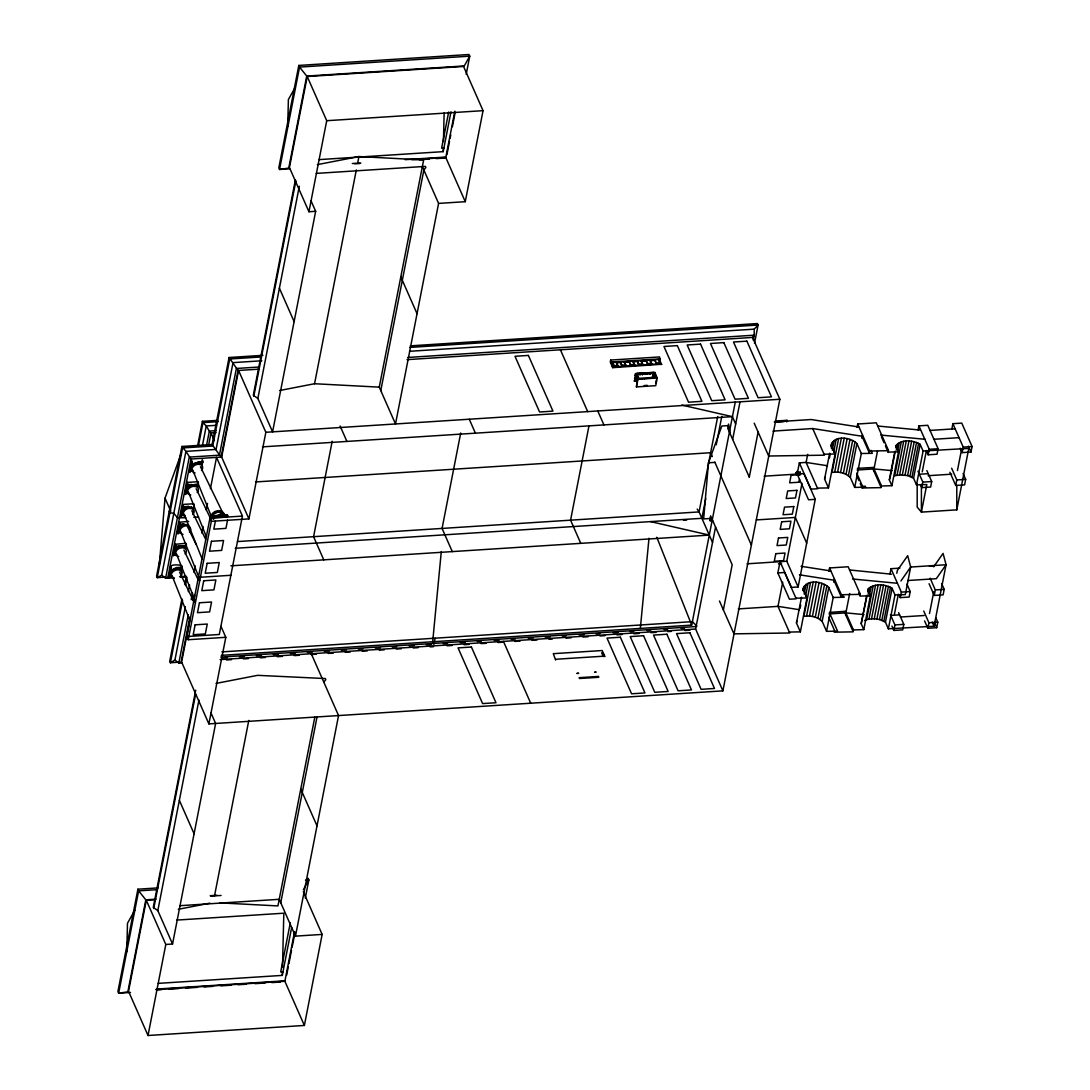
<?xml version="1.0" encoding="UTF-8"?>
<svg xmlns="http://www.w3.org/2000/svg" width="1090" height="1090" viewBox="0 0 1090 1090"><rect width="100%" height="100%" fill="white"/><g stroke="black" fill="none" stroke-linecap="round" stroke-linejoin="round"><path stroke-width="1.5" d="M917.18 483.851L917.18 507.095L921.404 512.123L956.788 509.848L968.792 448.399L923.107 451.001L920.178 444.352C913.311 440.088 901.198 438.752 895.925 445.919L898.528 451.791L891.906 485.677L881.551 486.017L874.017 468.932L877.477 451.178M921.418 484.314L921.404 512.123L926.8 484.546L916.486 484.873L913.556 478.238L907.602 475.581L899.631 474.927L894.699 475.771L901.307 441.9M956.788 509.848L956.788 485.309M171.321 568.285L170.789 567.072L169.154 577.904A2.439 0.749 86.3 0 1 168.827 577.032C168.419 573.245 170.217 579.321 172.288 576.855M176.594 554.824C174.495 557.385 172.738 551.186 173.133 555.001A2.439 0.749 86.3 0 0 173.46 555.873L175.081 545.027L175.626 546.24L180.995 545.899A5.654 4.101 -23.8 0 0 175.504 548.924A5.654 4.101 -23.8 0 0 175.735 553.611M180.899 532.792L178.215 532.969L177.67 531.756L179.387 522.996L179.932 524.208L183.951 523.949M181.621 515.556L182.793 505.569L181.076 514.344L181.621 515.556L184.305 515.379M185.927 493.511L187.099 483.538L185.382 492.312L185.927 493.511L188.611 493.348M190.232 471.48L191.404 461.506L191.935 462.719L189.933 472.433A2.534 0.79 86.3 0 1 189.565 471.725L189.742 469.967A2.439 0.749 86.3 0 1 190.11 470.676L192.903 471.302M214.784 517.355L227.401 516.551L227.565 515.447L214.103 516.306L227.619 515.911M126.781 951.829L127.489 923.257L134.792 910.273M287.733 126.386L288.387 99.49L294.886 87.949M158.241 983.371L282.283 975.4L282.365 972.035M282.501 966.994L283.822 913.202L176.771 920.083M319.138 159.617L443.194 151.646L443.276 148.281M443.439 141.564L444.148 112.979M636.792 374.497L637.486 373.461L638.508 374.074M640.988 374.088C639.68 371.445 638.481 376.186 640.838 374.074M644.19 373.856C647.092 376.009 644.49 370.723 644.435 374.347M648.441 373.611L647.474 374.347L646.67 373.693M650.839 373.08L649.654 373.979L649.504 372.862M651.725 373.57L653.169 372.63L653.36 375.178M635.879 380.764C632.759 378.53 636.124 383.598 635.307 379.947M636.901 375.423L635.17 375.818M798.888 482.23L789.623 482.829L791.108 475.24L800.387 474.641L800.292 472.283L799.624 475.185M640.089 378.816L639.34 378.693M641.738 378.802L642.541 378.748M159.249 565.547L165.026 498.144L181.362 453.113M728.461 425.604L721.812 426.026L708.473 462.8L703.663 518.908L710.326 518.486M432.689 641.765L441.286 551.622M640.334 628.426L648.986 538.269M185.246 516.66A5.654 4.115 -23.8 0 1 183.706 511.891A5.654 4.115 -23.8 0 1 189.51 508.308L192.085 508.73A5.654 4.115 -23.8 0 1 192.889 514.589M190.764 494.983A5.654 4.115 -23.8 0 1 187.766 490.432A5.654 4.115 -23.8 0 1 193.816 486.276L196.391 486.699A5.654 4.115 -23.8 0 1 197.195 492.557M195.069 472.951A5.654 4.115 -23.8 0 1 192.072 468.4A5.654 4.115 -23.8 0 1 198.121 464.245L200.696 464.653A5.654 4.115 -23.8 0 1 201.5 470.526M262.935 355.326L229.077 357.506L238.042 370.491L221.134 457.092L212.073 444.529L181.907 446.464L156.579 576.16L157.233 577.645L165.612 577.101M260.306 357.016L229.731 358.978L212.727 446.014L182.561 447.949L157.233 577.645L161.729 575.179L185.913 451.369L181.907 446.464M161.729 575.179L165.598 578.272L167.846 577.441L190.968 459.026L185.913 451.369L216.079 449.434L233.028 362.629L261.886 360.776M181.73 514.657L183.338 506.414M186.036 492.626L187.63 484.382M190.328 470.594L191.935 462.351M197.522 446.287L202.386 421.34L217.659 420.358M198.407 445.905L202.958 422.62L202.386 421.34M202.44 445.51L206.255 425.958L202.958 422.62L218.232 421.639M193.489 509.016L194.061 506.087M197.794 486.985L197.726 483.742M202.1 464.94L202.672 462.024L198.666 461.915M206.473 445.824L209.348 431.095L206.255 425.958L216.433 425.304M208.449 446.082L211.01 432.921L209.348 431.095L216.052 430.659M181.921 598.846L169.74 661.249L170.394 662.734L178.883 662.189M184.809 584.077L186.09 577.496M212.073 444.529L229.064 357.479M182.575 600.331L170.394 662.734L174.931 660.036L185.368 606.626M185.464 585.562L187.071 577.346M188.311 591.597L189.606 584.921M194.047 572.509L195.328 565.928M201.759 533.037L203.04 526.456M206.255 510.011L207.536 503.43M210.438 488.633L216.542 457.391L242.43 516.088L219.294 634.489L186.812 636.574L209.948 518.172L242.43 516.088M188.27 614.678L178.828 663.033L182.221 662.815M191.2 599.677L192.508 593.001M174.931 660.036L178.828 663.033L181.09 662.093L189.878 617.131M193.121 600.481L194.102 595.481M410.276 345.857L757.441 323.553L758.081 325.038L754.171 329.153L754.266 335.189L752.577 337.437L779.854 399.267L722.902 690.869L208.885 723.896L181.621 662.066L190.069 618.766M193.652 600.44L194.633 595.453M158.132 887.9L137.912 889.195L117.911 991.559L118.647 993.208L130.446 992.459M466.193 74.324L469.749 56.162L469.013 54.5L298.81 65.441L278.822 167.792L279.544 169.454L289.668 168.8M208.885 723.896L225.807 637.309L188.202 639.721L211.324 521.32L209.948 518.172M213.477 518.867L214.117 515.57L226.529 515.434L226.243 514.78M213.722 519.004L214.28 516.115L227.715 515.325L226.706 515.311M211.446 541.294L209.512 551.199L221.638 550.409L223.573 540.504L211.446 541.294M215.425 520.911L213.817 529.154L225.943 528.378L227.551 520.121M157.178 889.658L138.634 890.857L145.815 899.822L127.843 991.846L118.647 993.208L138.634 890.857L137.912 889.195M306.726 76.068L464.258 65.945L469.749 56.162L299.546 67.09L306.726 76.068L288.755 168.078L279.544 169.454L299.546 67.09L298.81 65.441M154.821 899.727L146.319 900.272L128.538 991.314L148.022 1035.5L304.369 1025.458L322.149 934.416L303.333 891.756M422.348 166.579L438.589 203.408L465.267 201.691L483.047 110.662L463.563 66.463L307.23 76.518L289.436 167.547L308.933 211.746L315.664 211.31L272.582 431.872L257.853 398.477L299.314 186.267M195.709 690.174L153.268 907.398L157.818 910.627L172.547 944.022L165.803 944.458L146.319 900.272M295.417 179.686L253.316 395.234L257.853 398.477M153.758 908.474L195.532 694.603M253.793 396.324L295.894 180.777M157.818 910.627L198.939 700.093M148.022 1035.5L165.803 944.458M211.324 521.32L248.929 518.894L265.851 432.294L238.574 370.464L221.665 457.064L190.968 459.026M308.933 211.746L326.714 120.704L307.23 76.518M172.547 944.022L215.629 723.474L210.942 712.846M214.526 895.83L248.792 720.436M279.626 390.52L314.56 383.734L356.321 169.917M357.629 163.241L358.937 156.551L423.642 159.971L379.266 387.141L395.506 423.969L438.589 203.408M332.191 441.286L313.579 536.689L323.784 559.865M314.806 717.166L277.936 905.926L219.867 902.861M280.743 902.738L316.972 717.261M380.778 390.574L423.86 170.013L425.863 167.478L425.386 166.389L316.264 173.405M290.335 922.63L280.702 971.939L282.991 971.79M448.671 112.025L441.614 148.172L443.903 148.036M282.283 975.4L291.67 927.399M443.194 151.646L450.988 111.739M304.369 1025.458L284.872 981.273L294.572 931.609M465.267 201.691L445.783 157.505L454.83 111.166M286.656 975.141L288.264 966.925M288.904 963.642L291.48 950.494M292.12 947.21L295.009 932.427M446.927 154.671L449.489 141.523M450.129 138.239L450.783 134.956M452.377 126.74L454.952 113.592M322.149 934.416L295.472 936.133L338.554 715.571L311.277 653.728M305.295 898.078L308.838 879.916L308.102 878.254M460.702 433.03L442.077 528.432L452.282 551.608M433.915 644.272L435.101 638.181M588.873 426.422L570.574 520.175L580.779 543.351M658.714 360.681L660.077 360.586L659.559 356.934L610.659 360.068L610.277 362.071L612.744 367.657L661.684 364.251L660.322 364.332L658.932 359.55L612.771 362.507L614.269 366.758L612.771 362.507M612.744 367.657L610.659 360.068M555.614 660.09L553.311 653.673L602.211 650.526L604.623 656.398L603.26 656.48L601.639 652.828L603.015 652.733L604.623 656.398M616.504 362.847L618.112 366.499L616.504 362.847L620.537 362.589L622.158 366.24L620.537 362.589M624.393 362.343L626.001 365.995L624.393 362.343L629.271 362.03L630.878 365.681L629.271 362.03M633.113 361.785L634.721 365.436L633.113 361.785L637.378 361.512L638.985 365.164L637.378 361.512M635.266 374.81L635.484 373.693L654.79 372.453L657.243 378.012L655.744 385.669L636.437 386.909L637.35 379.552L635.266 374.81L636.642 374.715L636.86 373.598L638.944 378.339L655.512 377.276L653.455 372.521L652.583 376.868M634.762 380.819L636.151 373.816L653.401 372.739L654.245 376.023M641.22 361.267L642.827 364.918L641.22 361.267L646.316 360.926L647.923 364.591L646.316 360.926M636.437 386.909L637.936 379.252L635.484 373.693M650.158 360.681L651.779 364.346L650.158 360.681L654.967 360.381L656.589 364.033L654.967 360.381M656.139 377.126L654.79 372.453M655.703 383.203L656.344 379.947M660.322 364.332L658.932 359.55M717.711 416.544L699.072 511.919L712.533 542.438M705.748 498.566L701.892 518.309L235.249 548.27M716.253 444.774L721.812 416.339M735.355 401.665L691.7 625.142L656.807 537.275M722.902 690.869L695.624 629.039L715.544 527.042M732.657 439.42L740.055 401.597M753.285 340.203L754.266 335.189L407.864 357.452M754.512 343.323L758.081 325.038L409.813 347.41M723.378 609.882L732.18 564.77L710.612 515.87L709.794 520.039L710.285 521.143L710.939 519.48L713.01 521.32M749.293 477.161L758.109 432.049M786.721 421.857L787.021 420.304L775.331 421.067M777.851 572.918L784.609 572.495L796.204 598.805L789.46 599.228L777.851 572.918L780.222 560.805M827.46 465.757L806.11 462.419L799.351 462.855L796.981 474.981L796.231 472.842M798.902 482.243L799.488 479.205M782.715 582.169L777.988 606.367L789.732 633.004L733.952 633.849L719.468 601.012M780.072 561.677L791.422 587.401L798.125 586.965L786.789 561.241L801.995 483.361M807.676 454.353L806.11 462.419L817.704 488.729L810.96 489.165L799.351 462.855M798.125 586.965L815.252 499.343L803.902 473.619L764.158 476.194M789.324 632.064L800.36 631.859L796.463 623.003L801.504 597.197M802.867 590.576C804.583 578.654 822.228 580.779 828.781 587.483L833.196 597.47L826.574 631.342L837.556 631.137L830.239 614.528M817.432 488.116L828.482 487.911L824.585 479.069L829.626 453.249M830.975 446.641C832.692 434.719 850.35 436.831 856.904 443.535L861.304 453.522L854.696 487.407L865.678 487.189L865.269 486.263L862.531 486.317M800.087 608.329L800.714 605.1M803.548 590.589L804.502 585.739M829.463 457.936L830.09 454.707M831.357 448.249L832.61 441.791M804.161 594.05L806.055 584.363M832.283 450.102L834.163 440.415M805.565 596.189L808.085 583.286M833.673 452.241L836.194 439.338M800.36 631.859L806.981 597.974L803.085 589.131L803.494 587.36M828.482 487.911L835.103 454.026L831.193 445.183L831.615 443.412M810.51 582.537L803.889 616.409C810.279 615.223 817.377 616.845 822.16 621.355L826.574 631.342M838.619 438.589L832.011 472.461C838.401 471.275 845.499 472.897 850.282 477.406L854.696 487.407M806.6 616.041L813.222 582.155M834.722 472.093L841.344 438.221M809.489 616.054L816.11 582.169M837.611 472.106L844.219 438.234M812.418 616.45L819.04 582.578M840.54 472.515L847.162 438.63M815.266 617.226L821.887 583.341M843.388 473.278L850.009 439.406M817.922 618.33L824.53 584.458M846.031 474.382L852.652 440.51M828.918 571.269L829.558 567.958L848.17 566.759L860.351 594.363L841.357 594.718M857.026 427.321L857.68 424.01L876.292 422.811L888.595 450.688L869.588 451.028L857.68 424.01M820.252 619.733L826.874 585.848M848.374 475.785L854.982 441.913M822.16 621.355L828.781 587.483M850.282 477.406L856.904 443.535M833.714 582.155L834.354 578.845M861.836 438.207L862.476 434.896M862.326 488.238L862.653 486.576L856.767 473.237M869.588 451.028L869.275 452.704L862.149 436.559M849.682 593.519L845.895 612.866L853.525 630.183M845.704 614.855L846.222 611.231L829.34 612.417M873.826 470.907L874.384 467.378L857.408 468.359M852.83 630.987L853.157 629.325M859.765 595.453L860.092 593.791M880.938 487.039L881.265 485.377M887.887 451.505L888.214 449.843M853.429 629.952L863.784 629.625L861.195 623.739L866.55 596.312M891.906 485.677L889.317 479.791L894.672 452.364M867.15 595.113L861.195 623.739M867.79 591.884L868.417 588.668C874.793 583.245 885.244 584.008 892.07 588.3L894.999 594.949L888.377 628.821L934.062 626.219L946.066 564.756L943.068 553.407L933.667 566.827M890.23 476.984L895.272 451.165M895.898 447.935L896.525 444.72M868.28 594.009L869.548 587.565M896.402 450.061L897.67 443.616M869.275 596.284L871.169 586.611M897.71 450.729L899.277 442.663M863.784 629.625L870.406 595.74L867.817 589.867L868.417 588.668M864.547 620.482L866.577 619.72L873.199 585.848M866.577 619.72L868.934 619.174L875.556 585.303M897.056 475.226L903.665 441.355M868.934 619.174L871.523 618.875L878.131 585.003M899.631 474.927L906.253 441.055M871.523 618.875L874.221 618.834L880.829 584.962M902.329 474.886L908.951 441.014M874.221 618.834L876.905 619.052L883.527 585.18M905.027 475.104L911.649 441.232M888.377 628.821L885.448 622.186L879.494 619.529L886.102 585.643M907.602 475.581L914.224 441.695M889.944 574.185L891.007 568.694L899.877 568.122M918.107 429.991L918.911 425.863L927.781 425.304L938.109 448.726L937.032 454.23L928.162 454.789L926.227 450.402M881.837 620.224L888.445 586.352M909.946 476.276L916.567 442.404M883.854 621.123L890.462 587.251M911.962 477.175L918.584 443.303M885.448 622.186L892.07 588.3M913.556 478.238L920.178 444.352M896.798 573.285L897.356 570.438L907.684 555.682L910.681 567.032L905.3 594.609L894.999 594.949M916.486 484.873L923.107 451.001M894.44 614.229L898.351 594.227M922.249 471.888L926.337 450.919M898.637 612.662L903.801 624.366L902.724 629.87L893.855 630.442L894.931 624.938L890.407 614.692M906.962 584.158L910.218 591.543L909.142 597.048L900.272 597.62L901.348 592.115L891.007 568.694M926.868 470.58L931.705 481.548L930.628 487.053L921.759 487.625L922.835 482.121L917.998 471.153M928.162 454.789L929.239 449.298L918.911 425.863M951.815 429.188L952.892 423.683L961.762 423.111L972.089 446.532L971.013 452.037L962.143 452.609L960.208 448.222M929.511 613.52L933.735 591.952M957.442 470.539L961.652 448.971M935.847 617.798L937.781 622.186L936.705 627.69L927.835 628.262L928.912 622.758L923.748 611.04M941.61 583.504L944.185 589.363L943.123 594.868L934.253 595.426L935.315 589.935L930.151 578.218M963.097 473.51L965.672 479.368L964.596 484.873L955.726 485.445L956.802 479.941L951.638 468.223M962.143 452.609L963.219 447.104L952.892 423.683M169.604 577.032L171.321 567.917M173.91 555.001L175.626 545.886M178.215 532.969L179.932 523.854M181.485 570.506L181.403 567.263M185.791 548.474L186.363 545.559L182.33 545.817M824.585 479.069L824.994 477.284M796.463 623.003L796.872 621.232M179.264 522.069L179.291 523.486A2.439 0.749 86.3 0 0 179.618 524.358L180.027 523.105A2.534 0.79 86.3 0 0 179.7 522.233L188.652 521.388M636.832 374.361L638.345 373.788M638.413 374.047L638.154 374.742M644.285 373.884L645.907 373.434M646.765 373.72L647.951 372.998M651.738 373.393L653.373 372.671M634.693 377.903L634.857 378.748M634.216 380.86L635.184 380.137M636.315 378.353L636.247 377.644M889.317 479.791L889.917 478.592M303.347 889.699L308.838 879.916L305.472 880.134M643.318 373.911L642.419 374.469M645.798 373.747L644.503 374.238M648.278 373.598L646.683 373.516L648.387 373.284M636.737 375.573L635.279 375.955L635.974 375.001M635.729 380.751L634.421 381.228M900.94 580.956L910.681 567.032L946.066 564.756L936.324 578.681L907.684 580.52M323.825 682.177L325.815 679.629L325.338 678.552L257.594 675.337L216.024 683.416M175.04 544.019L174.986 545.518A2.439 0.749 86.3 0 0 175.313 546.39L175.722 545.136A2.534 0.79 86.3 0 0 175.395 544.264L185.886 543.324L185.654 544.482M644.885 378.748L644.299 378.789M652.433 376.609L653.441 376.227M577.073 673.279L578.613 673.375M577.155 673.484L578.504 673.252M634.898 377.93L636.233 377.712M594.718 672.135L596.148 672.121M594.799 672.339L595.603 671.958M215.18 516.374L220.166 514.494L223.341 514.998M635.061 377.78L636.342 377.849M635.947 378.475L634.925 378.639M636.042 378.68L634.625 378.257M214.485 512.518L218.845 511.115M653.591 373.87L653.019 375.028M649.79 372.944L650.621 372.889M317.353 164.631L358.937 156.551M178.297 909.292L209.893 903.16M652.351 373.829L654.027 373.843M636.11 374.756L635.266 376.023M219.839 512.668C225.153 513.049 215.643 511.782 221.488 512.164A6.785 4.919 -23.8 0 1 223.641 513.594M221.747 512.75L219.581 512.068M326.714 120.704L483.047 110.662M405.207 159.671L445.647 157.069M352.315 163.514L360.817 162.969M411.788 159.685L445.783 157.505M354.809 163.841L359.891 163.514M419.187 159.699L429.351 159.045M436.123 158.609L446.287 157.955M409.568 351.293L754.171 329.153M258.439 367.058L236.367 368.475L219.431 455.17L189.265 457.105L165.598 578.272L173.978 577.727M238.042 370.491L259.42 369.129M407.006 359.645L752.577 337.437M611.517 362.016L660.417 358.869M611.286 363.188L612.648 363.093M614.188 365.709L618.03 365.463M622.063 365.205L625.919 364.959M630.797 364.646L634.639 364.401M638.904 364.128L642.746 363.883M647.841 363.556L651.684 363.311M656.493 362.997L660.349 362.752M612.893 366.84L660.431 363.788M636.124 373.475L653.414 372.358M653.21 373.652L654.572 373.57M637.936 379.252L657.243 378.012M637.35 379.552L638.726 379.456M644.122 385.574L647.337 385.356M216.079 432.594L211.01 432.921L214.376 440.551M265.851 432.294L779.854 399.267M262.472 446.859L732.425 416.653L735.668 424.037M774.295 421.898L811.124 419.527L858.77 426.98M775.808 422.157L784.173 421.626M202.672 462.024L197.304 462.364A5.654 4.101 -23.8 0 1 201.841 465.294M773.001 431.095L812.718 428.547L862.013 436.245M929.661 430.441L954.963 428.82M197.903 481.726L187.058 482.42L187.589 485.05L187.657 483.211A2.439 0.749 86.3 0 0 187.289 482.502L187.167 482.42M187.63 484.75L191.649 484.491M195.682 484.232L198.366 484.055M255.809 481.93L710.639 452.718L712.329 456.546M933.599 439.297L958.873 437.676M708.473 462.8L715.135 462.364M929.239 449.298L938.109 448.726M963.219 447.104L972.089 446.532M193.598 503.757L182.766 504.452L183.284 507.082L183.352 505.242A2.439 0.749 86.3 0 0 182.984 504.534L182.984 504.534M183.324 506.782L188.693 506.441A5.654 4.101 -23.8 0 0 182.439 512.286M795.755 472.665L800.292 472.283M796.763 473.06L800.169 472.379M796.763 473.523L800.046 473.21M857.094 470.008L874.017 468.932L892.192 470.662M185.804 517.818L177.438 517.696L173.828 513.281L169.89 512.791L169.236 511.319M193.788 517.314L198.584 517.001M215.275 516.606L219.962 516.306M919.361 474.245L928.23 473.673M928.149 475.703L951.747 474.177M922.835 482.121L931.705 481.548M956.802 479.941L965.672 479.368M815.252 499.343L808.535 499.779L797.185 474.055M237.484 541.567L699.072 511.919L697.191 509.098M683.485 520.257L686.741 520.053M756.378 519.93L795.346 517.437L806.682 543.161M170.844 566.037L171.089 566.296A2.534 0.79 86.3 0 1 171.416 567.168L171.021 568.421A2.439 0.749 86.3 0 1 170.68 567.549C168.732 563.625 183.433 564.797 181.308 566.187M176.362 567.59L179.727 567.372M176.689 567.931L182.057 567.59M230.903 565.819L709.29 535.095L650.539 521.606M167.846 577.441L172.874 577.114M179.578 576.678L186.281 576.256M180.681 577.305L185.709 576.978M200.001 577.278L230.862 575.288M747.031 563.816L786.789 561.241M778.478 563.762L781.489 563.571M929.429 566.228L933.857 565.942M901.348 592.115L910.218 591.543M935.315 589.935L944.185 589.363M738.271 608.915L777.988 606.367L799.351 609.705M221.842 651.902L692.368 621.654L696.96 626.178M828.972 613.956L845.895 612.866L864.07 614.61M221.325 655.349L691.659 625.115M220.766 657.093L696.074 626.559M222.401 657.87L227.497 657.543M239.391 656.78L244.255 656.466M256.382 655.69L261.477 655.363M273.372 654.6L278.468 654.273M290.362 653.51L295.458 653.169M307.353 652.406L312.449 652.079M324.343 651.316L329.439 650.989M341.334 650.226L346.429 649.899M358.324 649.136L362.793 648.85M375.314 648.046L380.41 647.719M392.291 646.956L396.665 646.67M409.281 645.866L414.377 645.539M426.272 644.776L431.368 644.449M443.262 643.672L447.472 643.413M460.253 642.582L465.348 642.255M477.243 641.492L481.344 641.233M494.233 640.402L499.329 640.075M511.224 639.312L515.202 639.053M528.214 638.222L533.31 637.895M545.204 637.132L550.3 636.805M562.195 636.042L566.01 635.797M579.172 634.939L584.281 634.612M596.162 633.849L599.881 633.617M613.152 632.759L618.248 632.432M630.143 631.669L633.753 631.437M647.133 630.579L650.689 630.347M664.123 629.489L667.625 629.257M681.114 628.399L684.561 628.181M890.734 615.414L899.604 614.842M220.112 659.586L695.624 629.039M226.366 659.981L231.462 659.654M243.356 658.891L248.452 658.564M260.333 657.801L265.429 657.474M277.31 656.711L282.405 656.384M294.286 655.608L299.382 655.281M311.277 654.518L316.373 654.191M328.253 653.428L333.349 653.101M345.23 652.338L350.326 652.011M362.221 651.248L367.303 650.921M379.197 650.158L384.293 649.831M396.174 649.068L401.27 648.741M413.151 647.978L418.247 647.651M430.141 646.888L433.534 646.67M447.118 645.798L452.214 645.471M464.095 644.708L469.191 644.381M481.072 643.618L486.167 643.291M498.062 642.514L503.158 642.187M515.039 641.424L520.134 641.097M532.015 640.334L537.111 640.007M548.992 639.244L552.398 639.026M565.982 638.154L571.078 637.827M582.959 637.064L588.055 636.737M599.936 635.974L605.032 635.647M616.926 634.884L622.009 634.557M633.903 633.794L638.999 633.467M650.88 632.704L655.976 632.377M667.857 631.614L671.263 631.396M684.847 630.524L689.929 630.197M900.544 617.022L924.143 615.509M894.931 624.938L903.801 624.366M928.912 622.758L937.781 622.186M555.777 659.259L604.678 656.125M145.815 899.822L155.979 899.168M210.179 895.68L216.965 895.244M210.888 896.13L221.093 895.462M179.877 905.695L279.231 899.304L295.472 936.133M156.674 989.066L284.749 980.837M155.72 989.57L284.872 981.273M156.633 989.993L161.715 989.666M168.5 989.23L178.665 988.575M185.436 988.139L197.29 987.376M204.062 986.941L212.536 986.396M221.011 985.851L231.175 985.197M237.947 984.76L246.422 984.216M254.883 983.671L265.047 983.017M271.819 982.594L280.293 982.049M194.02 506.4L194.088 504.547A2.439 0.749 86.3 0 0 193.843 504.016M221.093 516.946L227.292 517.164L214.934 517.491M888.159 452.132L898.528 451.791M870.406 595.74L860.051 596.08L858.675 592.974M824.054 454.244L835.103 454.026M861.304 453.522L872.3 453.317L870.965 450.293M841.03 596.38L843.769 596.325L844.178 597.252L833.196 597.47M795.932 598.192L806.981 597.974M653.728 373.625L654.477 374.115M198.135 464.245L199.497 464.299M193.829 486.276L195.192 486.344M189.524 508.308L190.886 508.376M219.717 512.341L221.488 512.164M642.201 374.456C645.321 374.579 640.838 371.608 642.105 374.606M314.56 383.734L379.266 387.141M878.376 426.081L919.674 430.019M880.625 435.046L925.247 439.311M852.516 578.994L897.125 583.259M850.255 570.029L891.566 574.212M801.082 566.296L830.648 570.915M799.392 574.798L834.885 580.343M876.905 619.052L879.494 619.529M681.822 405.071L732.412 416.666M642.283 374.66L641.983 373.693L643.318 373.461M220.248 511.265L222.428 512.45M796.953 472.079L797.88 472.665M198.08 484.11L198.394 482.516A2.439 0.749 86.3 0 0 198.285 482.216M186.049 545.695L186.458 544.441M181.758 567.74L182.153 566.473A2.534 0.79 86.3 0 0 182.057 566.146M200.451 466.697L223.055 513.417M196.146 488.729L210.724 518.867M191.84 510.76L205.697 539.4M187.466 526.552L196.173 544.605M183.883 550.096L198.407 580.193M179.578 572.127L194.102 602.225M968.424 446.192L971.013 452.037M949.921 472.27L955.726 485.445M920.464 484.696L921.759 487.625M881.415 436.831L884.004 442.704M885.421 445.919L888.268 452.35M929.075 583.722L934.253 595.426M872.409 467.692L881.197 487.625L862.217 487.979L860.242 483.51M934.77 623.303L936.705 627.69M932.236 622.077L934.062 626.219M924.606 620.946L927.835 628.262M856.972 476.085L858.934 480.54M898.977 594.69L900.272 597.62M812.718 428.547L824.476 455.184L768.682 456.015L754.198 423.193M891.92 626.055L893.855 630.442M787.021 420.304L787.511 421.408M829.558 567.958L841.48 594.976L841.153 596.639L833.986 580.398M844.328 611.708L853.198 631.846L834.204 632.186L834.531 630.524L828.713 617.322M749.293 477.134L727.725 428.247L728.542 424.065L730.137 433.697M714.808 462.146L751.378 545.068M659.791 360.327L661.63 364.523M637.159 375.9L638.209 378.271M597.797 411.012L603.914 424.923M560.41 349.781L587.687 411.625M469.286 419.269L475.417 433.18M400.807 276.86L417.048 313.688M310.977 200.683L315.664 211.31M503.444 641.383L530.721 703.227M279.394 288.196L294.123 321.591M340.107 425.986L346.92 441.436M221.12 455.852L248.929 518.894M224.649 516.006L224.54 515.774A6.976 5.069 -23.8 0 1 225.385 516.823M300.772 789.024L317.013 825.852M165.026 498.144L170.789 511.21M221.038 626.478L225.807 637.309M198.38 577.373L199.77 580.52M186.812 636.574L188.202 639.721M179.359 800.346L194.088 833.755M192.739 470.008L211.405 516.592M188.434 492.04L206.487 537.084M184.128 514.071L202.181 559.115M180.559 531.389L199.17 577.904M176.253 553.42L194.865 599.95M171.948 575.452L189.946 620.428M202.154 461.533L202.74 462.324L202.699 460.484A2.439 0.749 86.3 0 0 202.331 459.776L201.95 460.525M178.733 556.472A5.654 4.101 -23.7 0 1 176.212 550.981A5.654 4.101 -23.7 0 1 184.006 548.052A5.654 4.101 -23.7 0 1 185.177 554.047M176.021 554.265A5.654 4.101 -23.8 0 1 175.34 553.407M175.054 551.268A5.654 4.101 -23.8 0 1 179.85 546.785M181.267 546.54A5.654 4.101 -23.8 0 1 185.491 548.433M182.343 545.967A5.654 4.101 -23.8 0 1 185.532 548.815M175.585 551.063A4.142 2.998 -23.8 0 1 175.817 550.218M181.512 571.487A5.654 4.101 -23.8 0 1 181.471 572.618M171.716 576.297A5.654 4.101 -23.8 0 1 171.035 575.438M170.708 574.416A5.654 4.101 -23.8 0 1 174.85 569.048A5.654 4.101 -23.8 0 1 181.185 570.465M174.427 578.504A5.654 4.101 -23.7 0 1 171.907 573.013A5.654 4.101 -23.7 0 1 179.7 570.084A5.654 4.101 -23.7 0 1 180.872 576.079M171.43 575.656A5.654 4.101 -23.8 0 1 170.749 574.798M170.422 573.776A5.654 4.101 -23.8 0 1 175.272 568.176A5.654 4.101 -23.8 0 1 181.226 570.86M171.293 573.095A4.142 2.998 -23.8 0 1 171.512 572.264M190.668 528.664A5.654 4.101 -23.7 0 1 189.483 532.015M183.038 534.441A5.654 4.101 -23.7 0 1 181.526 527.737A5.654 4.101 -23.7 0 1 190.341 527.642M181.294 532.846A5.654 4.101 -23.8 0 1 179.646 531.375M179.359 529.236A5.654 4.101 -23.8 0 1 188.134 524.917M183.869 524.099A5.654 4.101 -23.8 0 0 179.073 528.596A5.654 4.101 -23.8 0 0 179.359 530.735M180.123 528.187A4.142 2.998 -23.8 0 1 181.308 526.647M797.757 472.951A5.205 3.774 -23.8 0 0 797.212 471.071A5.191 3.76 -23.8 0 1 797.389 472.133M797.607 471.439A5.368 3.897 -23.8 0 1 797.921 472.406M187.071 491.277A5.654 4.101 -23.8 0 1 191.581 484.655M194.361 484.478A5.654 4.101 -23.8 0 1 197.208 486.304M188.025 492.775A5.654 4.101 -23.9 0 1 187.357 491.917M187.058 489.778A5.654 4.101 -23.9 0 1 191.867 485.282A5.654 4.101 -23.9 0 1 197.494 486.944M187.739 488.879A4.142 3.011 -23.9 0 1 190.45 486.072M211.337 517.995A6.785 4.919 -23.8 0 1 218.177 511.837M211.16 515.516A6.785 4.932 -23.8 0 1 215.997 511.169A6.785 4.932 -23.8 0 1 222.197 511.564L223.164 512.491A6.785 4.932 -23.8 0 1 223.736 513.635M191.377 469.245A5.654 4.101 -23.8 0 1 195.887 462.61M202.1 467.051A5.654 4.101 -23.9 0 1 201.691 468.196M191.363 467.746A5.654 4.101 -23.9 0 1 196.173 463.25A5.654 4.101 -23.9 0 1 201.8 464.912M211.228 518.963A6.976 5.069 -23.8 0 1 213.967 513.622L218.954 511.741L223.327 513.022A6.976 5.069 -23.8 0 1 224.567 515.338M213 518.908A6.976 5.069 -23.8 0 1 213.912 517.573M192.044 466.847A4.142 3.011 -23.9 0 1 192.412 466.016M195.778 463.713A4.142 3.011 -23.9 0 1 197.794 463.7M191.254 506.864A5.654 4.101 -23.8 0 1 193.243 509.371M182.752 511.81A5.654 4.101 -23.9 0 1 188.979 507.082A5.654 4.101 -23.9 0 1 193.489 511.115M184.701 515.434A5.654 4.101 -23.9 0 1 183.052 513.962M183.338 511.741A4.142 3.011 -23.9 0 1 183.801 510.079M185.205 508.635A4.142 3.011 -23.9 0 1 186.145 508.117M639.312 374.197C640.92 376.391 641.179 371.731 639.312 374.197M650.921 373.284C649.408 376.132 648.822 371.036 650.921 373.284M646.697 378.394L647.542 378.257L646.697 378.394M649.19 378.23L650.021 378.094L649.19 378.23M178.283 533.569L177.765 533.841A2.439 0.749 86.3 0 1 177.438 532.969L177.588 531.457L178.283 533.569M180.763 514.235L180.954 515.788A2.534 0.79 86.3 0 0 181.322 516.496L181.499 514.739A2.439 0.749 86.3 0 0 181.131 514.03L180.763 514.235M185.068 492.19L185.259 493.756A2.534 0.79 86.3 0 0 185.627 494.465L185.804 492.707A2.439 0.749 86.3 0 0 185.436 491.999L185.068 492.19M191.227 460.661L191.895 463.018L191.963 461.179A2.439 0.749 86.3 0 0 191.595 460.471L191.227 460.661M195.124 624.829L193.203 634.721L205.315 633.93L207.264 624.039L195.124 624.829M199.429 602.784L197.494 612.689L209.621 611.899L211.555 602.007L199.429 602.784M203.735 580.752L201.8 590.657L213.926 589.867L215.861 579.975L203.735 580.752M207.141 563.326L205.206 573.231L217.332 572.454L219.267 562.535L207.141 563.326M778.492 537.983L777.02 545.6L786.285 545L787.77 537.397L778.492 537.983M781.666 521.769L780.181 529.386L789.46 528.786L790.945 521.183L781.666 521.783M775.794 553.638L774.309 561.255L783.574 560.655L785.059 553.052L775.794 553.652M793.793 506.55L792.307 514.153L783.042 514.739L784.527 507.15L793.793 506.55M796.967 490.337L795.482 497.939L786.203 498.525L787.688 490.936L796.967 490.337M677.34 345.625L663.96 346.484L688.539 402.196L701.905 401.338L677.34 345.625M700.543 344.127L687.163 344.985L711.743 400.698L725.109 399.839L700.543 344.127M723.855 342.628L710.476 343.486L735.055 399.199L748.421 398.341L723.855 342.628M746.882 341.156L733.502 342.015L758.081 397.727L771.448 396.869L746.882 341.156M528.378 355.422L514.998 356.294L539.577 411.993L552.943 411.134L528.378 355.422M620.374 637.228L607.007 638.086L631.573 693.799L644.953 692.94L620.374 637.228M643.577 635.729L630.211 636.587L654.777 692.3L668.156 691.442L643.577 635.729M666.889 634.23L653.523 635.089L678.089 690.801L691.469 689.943L666.889 634.23M689.916 632.759L676.549 633.617L701.115 689.33L714.495 688.471L689.916 632.759M471.411 647.024L458.045 647.882L482.611 703.595L495.991 702.737L471.411 647.024M598.424 676.44L579.117 677.68L579.485 678.511L598.792 677.271L598.424 676.44"/></g></svg>
